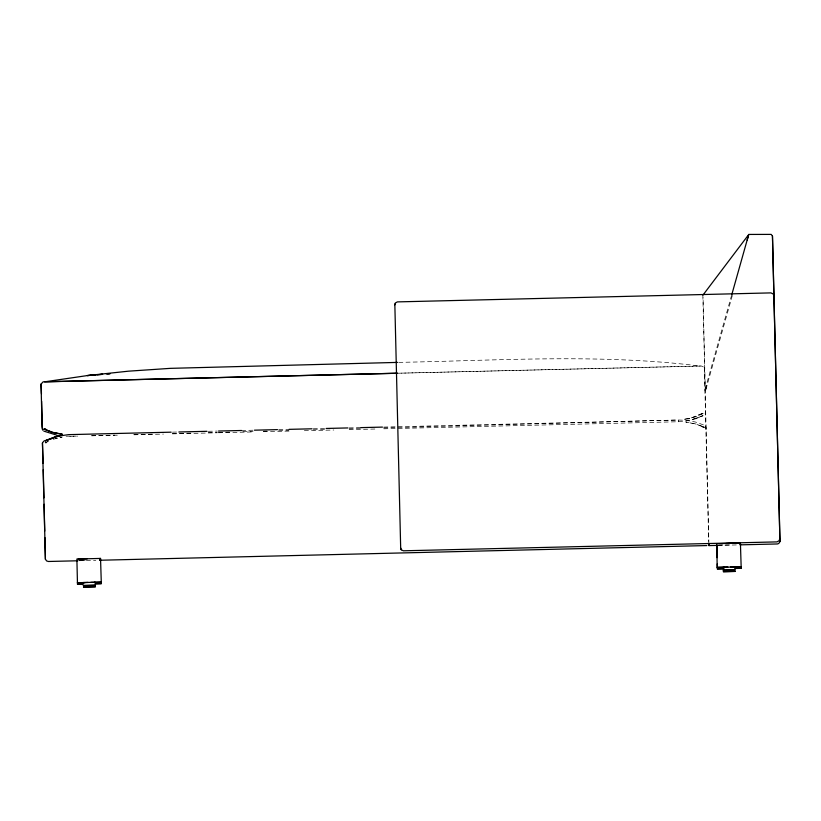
<?xml version="1.0" encoding="UTF-8"?>
<svg xmlns="http://www.w3.org/2000/svg" width="821" height="821" viewBox="0 0 821 821"><rect width="100%" height="100%" fill="white"/><g stroke="black" fill="none" stroke-linecap="round" stroke-linejoin="round"><path stroke-width="0.62" stroke-dasharray="4.11 3.08" d="M383.776 428.808L678.454 421.748L685.884 421.132L697.686 418.105L695.561 418.905L703.063 415.57L691.528 419.859L704.09 415.395L705.691 412.984M731.624 295.211L705.095 389.421L705.301 391.473L703.074 297.274M732.353 295.457L705.26 391.648L705.044 389.554M705.783 389.77L707.712 382.955M46.15 443.032L45.155 442.806L50.666 440.22M703.228 413.497L696.875 416.432L687.762 418.956L692.821 417.55M45.155 442.806L48.347 441.349M702.386 413.394L690.718 418.217L683.185 419.469L690.718 418.217L702.632 413.415M55.284 438.691L57.316 438.127M53.242 439.266L62.119 437.07L58.517 437.86M704.049 427.105L702.684 427.228L704.541 427.259L695.49 423.923L685.915 422.086L695.49 423.923L704.541 427.259L697.696 424.724M78.734 560.415L81.125 560.343M718.611 545.082L723.465 544.939M66.101 436.208L76.281 436.156M91.654 435.746L114.704 435.13M133.915 434.617L153.137 434.093M172.348 433.58L191.56 433.067M208.206 432.616L217.175 432.38M218.458 432.349L229.983 432.041M242.79 431.692L253.042 431.415M263.284 431.138L267.133 431.035M278.658 430.727L288.9 430.461M313.242 429.804L324.767 429.496M349.099 428.839L360.635 428.531M383.684 427.915L678.279 420.013L686.058 420.29L695.366 422.004L704.182 425.134L705.875 427.464M398.78 362.369C499.24 360.542 600.264 353.512 700.354 366.094L398.442 373.206M397.58 373.237L701.237 365.961L703.997 367.223L704.664 370.199M172.441 432.144L177.562 432.02M208.298 431.282L217.267 431.076M241.6 430.491L253.125 430.214M278.73 429.599L288.982 429.352M313.304 428.767L324.829 428.49M349.161 427.905L360.686 427.628M383.746 427.074L678.279 420.013L678.454 421.748M69.877 436.331L77.564 436.146M91.654 435.807L119.845 435.13M133.936 434.802L163.41 434.093M172.379 433.878L217.216 432.8M218.499 432.77L253.094 431.938M263.346 431.692L291.527 431.025M304.345 430.717L333.808 430.009M349.182 429.64L377.373 428.962M729.459 544.939L718.242 545.175M79.165 560.743L95.821 560.343M717.831 545.39L736.848 544.928M85.179 560.374L79.298 560.486M706.101 429.424L705.793 426.828M704.377 367.952L708.687 541.378M705.496 411.311L705.639 413.63M702.848 295.242L708.872 542.158"/><path stroke-width="1.23" d="M394.85 304.837L395.312 303.021L397.374 301.892L770.95 292.892L773.31 294.031L773.885 295.94M740.655 544.836L777.436 543.964L778.78 543.461L779.95 541.593L772.469 236.202L771.217 234.396L748.742 234.437L731.798 294.595M779.683 538.72L779.242 540.639L776.943 541.891L403.357 550.799L401.243 549.762L400.648 547.976M394.829 304.006L400.689 548.377L401.243 549.762M779.673 539.736L779.724 539.11M747.161 240.06L748.701 234.57L702.848 295.242M77.882 560.774L48.418 561.482L46.674 560.969L45.412 559.255L42.456 443.001L43.821 441.093M42.795 430.245L42.066 426.838L41.05 384.074L43.133 381.827L397.58 373.237M44.724 440.785L54.74 436.988M45.309 440.856L60.149 435.541M45.555 440.877L57.244 436.218L60.928 435.52M716.918 545.175L717.144 557.654M44.97 429.209L43.77 429.157L45.658 429.003M706.819 545.565L99.669 560.25M57.244 436.218L68.718 434.637L171.158 432.174M102.543 374.304L87.303 375.577L44.591 381.837L397.159 373.237M106.35 373.976L110.158 373.658L107.674 373.945M94.938 374.961L87.303 375.577L128.517 371.174L170.378 368.352L397.497 362.4M97.483 374.766L102.584 374.355M95.01 583.844L101.322 583.628L100.542 558.434L76.887 559.019L77.482 584.203L83.516 583.988M734.887 568.512L741.199 568.306L740.419 543.112L716.764 543.687L717.195 567.383L727.827 567.044M717.256 563.883L717.349 568.881L723.393 568.655M94.702 582.305L101.168 582.14L94.856 582.346M734.569 566.972L730.649 567.013M99.731 558.485L100.542 558.434M99.885 559.973L100.696 559.932L99.669 559.922M740.419 543.112L726 543.523M739.762 544.651L740.573 544.6M90.772 582.346L95.174 582.274L77.328 582.715L85.117 582.592M88.042 582.407L83.28 582.571L84.265 582.561M733.728 567.044L741.045 566.808L723.147 567.239L724.143 567.229M178.845 431.99L207.015 431.312M218.54 431.046L241.6 430.491M254.397 430.183L277.447 429.629M288.982 429.352L312.031 428.798M326.111 428.459L347.888 427.936M360.686 427.628L382.463 427.105M87.231 558.824L78.211 559.009M708.728 543.092L708.954 545.596L716.559 545.421M723.989 567.28L717.195 567.383M724.143 568.768L717.349 568.881M735.226 568.378L741.199 568.306M95.359 583.7L101.322 583.628M82.264 584.142L77.482 584.203M57.244 435.304L43.78 431.097M42.374 429.455L41.625 401.212M42.456 443.001L43.103 463.311M41.05 384.074L41.45 393.649M772.469 236.202L779.95 541.593M708.903 543.43L708.954 545.596M43.256 469.704L43.934 497.854M44.088 504.248L44.734 531.115M44.888 537.509L45.412 559.255M95.236 585.24L83.332 585.527L95.236 585.24M95.39 586.738L83.485 587.015L95.39 586.738M735.103 569.918L723.198 570.195L735.103 569.918M735.257 571.406L723.352 571.683L735.257 571.406M62.242 434.247L52.544 432.38L44.673 429.311L52.544 432.38L62.242 434.247"/></g></svg>
